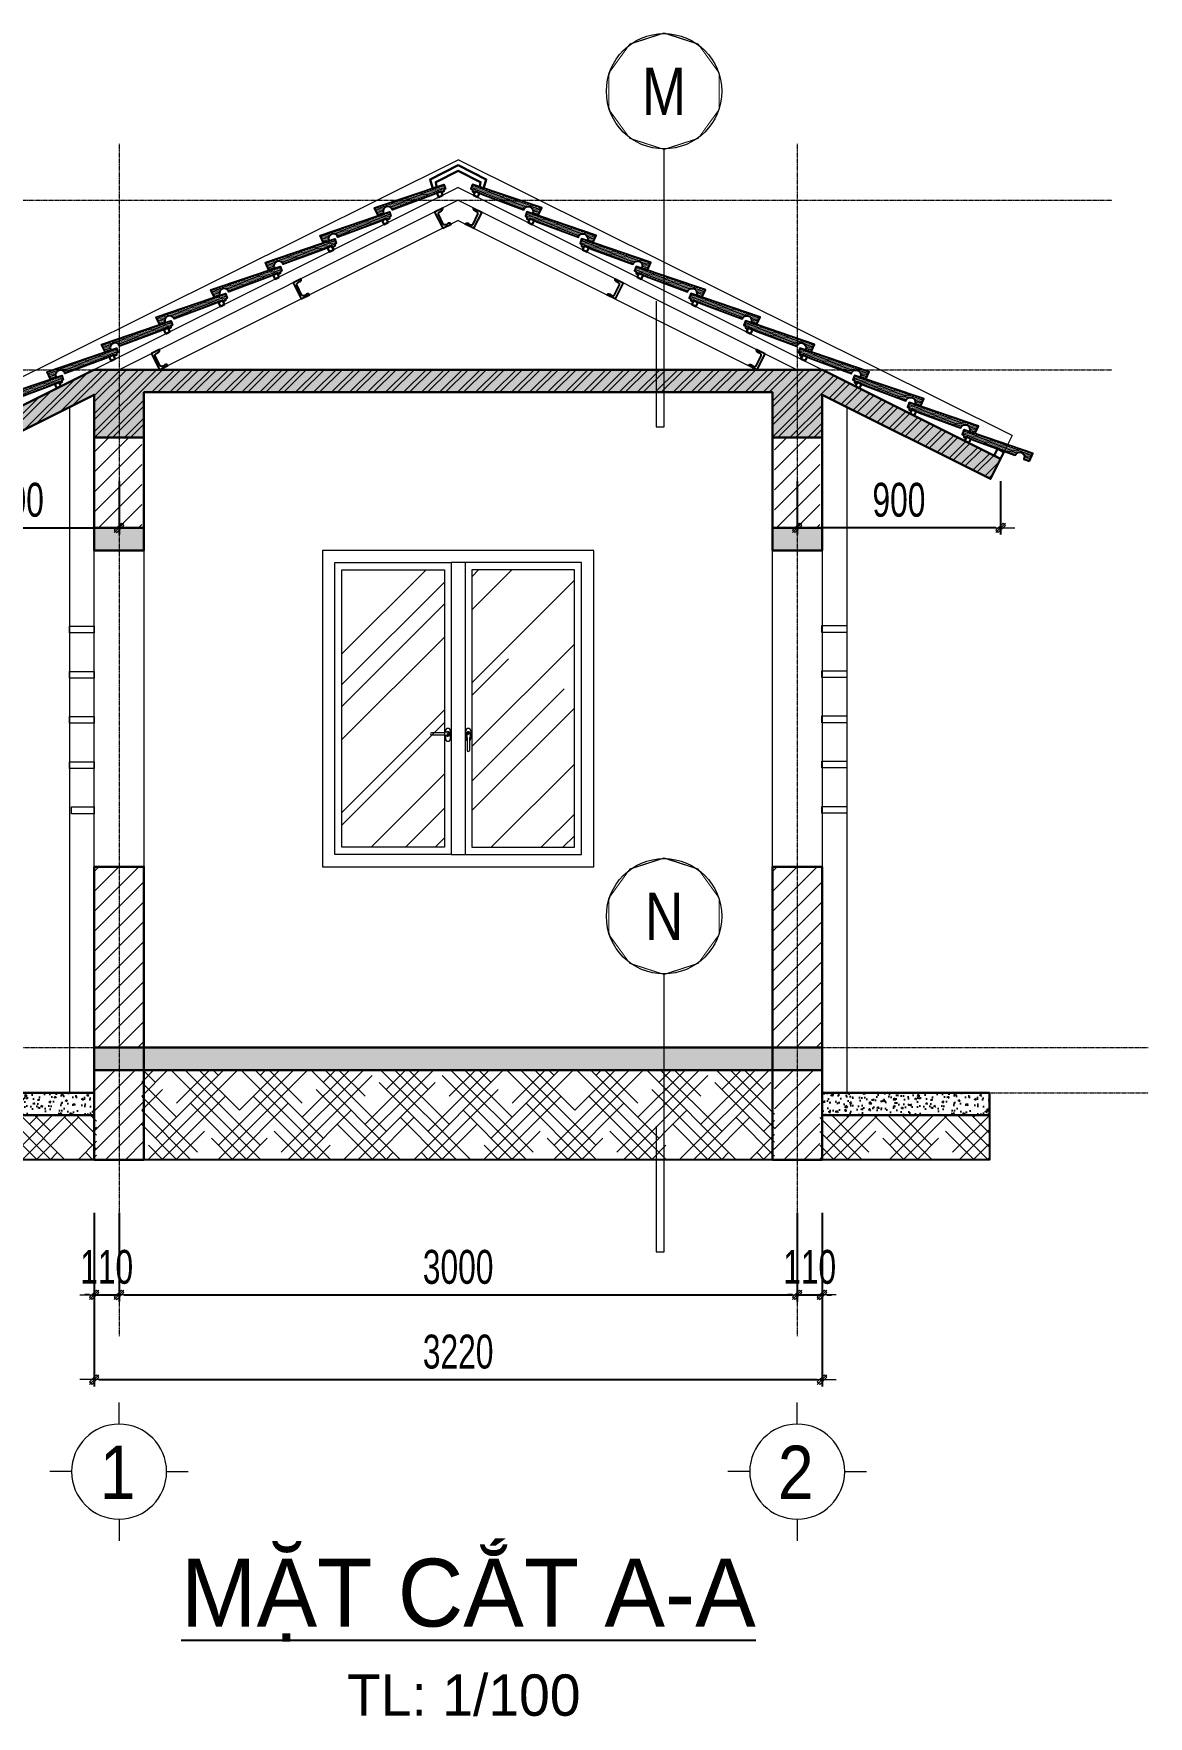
# Model space of a CAD drawing. Header units: millimetres. Extents: x 19378 to 228036, y -611253 to -529584.
# Drawn here: x 175693 to 180624, y -545830 to -538382 of the extents above; entities that cross this region are included whole.
import ezdxf
from ezdxf.enums import TextEntityAlignment as Align

# ---------------------------------------------------------------- set-up
doc = ezdxf.new("R2010")
doc.units = ezdxf.units.MM
doc.header["$MEASUREMENT"] = 0
doc.header["$PDMODE"] = 32
doc.linetypes.add('CENTER', pattern=[2, 1.25, -0.25, 0.25, -0.25])
doc.layers.get('Defpoints').update_dxf_attribs({"color": 1})
doc.layers.add('(KT.HATCH)', color=8, linetype='Continuous')
doc.layers.add('9', color=9, linetype='Continuous')
for name, color, linetype, lineweight in [('250 HACH', 250, 'Continuous', 5), ('cat2', 22, 'Continuous', 30), ('hatch1', 136, 'Continuous', 9), ('ISO', 153, 'Continuous', 13), ('LC Dim', 8, 'Continuous', 18), ('LC Hatch', 252, 'Continuous', 9), ('LC Hatch @ 1', 252, 'Continuous', 9), ('LC ISO', 153, 'Continuous', 13), ('LC Net dam 1', 30, 'Continuous', 30), ('LC Net manh', 236, 'Continuous', 5), ('LC Net thay', 7, 'Continuous', 25), ('LC Text1', 3, 'Continuous', 20), ('LC Text2', 7, 'Continuous', 25), ('thay1', 63, 'Continuous', 20), ('TRUC', 251, 'CENTER', 5), ('v THAY', 9, 'Continuous', 18)]:
    doc.layers.add(name, color=color, linetype=linetype, lineweight=lineweight)
doc.styles.add('General text 2', font='arial.ttf')
doc.styles.add('HOATBIF', font='hoatbif.shx', dxfattribs={"width": 0.7})
doc.styles.add('LC 1', font='VHAVANB_1.TTF')
doc.dimstyles.new('1-100', dxfattribs={"dimscale": 100, "dimtxt": 2.5, "dimasz": 0.35, "dimexe": 0.5, "dimexo": 0, "dimgap": 0.8, "dimtad": 1, "dimdec": 0, "dimzin": 0, "dimdsep": 46, "dimtxsty": 'HOATBIF', "dimblk1": 'DOT', "dimblk2": 'DOT', "dimsah": 1, "dimcen": -1, "dimdle": 1, "dimclrd": 256, "dimclre": 256, "dimclrt": 4, "dimadec": 3, "dimazin": 2, "dimtfac": 0.333333, "dimtdec": 0, "dimtix": 1, "dimtmove": 2, "dimatfit": 3, "dimldrblk": 'DOT', "dimfxl": 1, "dimtvp": 0.833333, "dimtolj": 1, "dimtzin": 0, "dimarcsym": 0})

# ---------------------------------------------------------------- blocks, each defined once
blk = doc.blocks.new('DOT')
at = {"layer": 'LC Dim'}
blk.add_line((-3, 0), (3, 0), dxfattribs=at)
at = {"layer": 'LC Dim', "color": 4}
blk.add_line((-1, -1), (1, 1), dxfattribs=at)
blk.add_lwpolyline([(0.5, 1), (-1, -0.5), (-0.5, -1), (1, 0.5)], close=True, dxfattribs=at)
blk = doc.blocks.new('*D239')
at = {"layer": 'Defpoints', "color": 0, "ltscale": 2, "transparency": 16777216}
for p in [(175960.4, -543601.1), (176070.4, -543601.1), (176070.4, -543964.4)]:
    blk.add_point(p, dxfattribs=at)
at = {"layer": 'LC Dim', "lineweight": -2, "ltscale": 2, "transparency": 16777216}
for p, q in [((175960.4, -543601.1), (175960.4, -543994.4)), ((176070.4, -543601.1), (176070.4, -543994.4)), ((175939.4, -543964.4), (175918.4, -543964.4)), ((175960.4, -543964.4), (176070.4, -543964.4)), ((176091.4, -543964.4), (176112.4, -543964.4))]:
    blk.add_line(p, q, dxfattribs=at)
at = {"layer": 'LC Dim', "lineweight": -2, "ltscale": 2, "transparency": 16777216, "xscale": 21, "yscale": 21, "zscale": 21}
blk.add_blockref('DOT', (175960.4, -543964.4), dxfattribs=at)
at = {"layer": 'LC Dim', "lineweight": -2, "ltscale": 2, "transparency": 16777216, "xscale": 21, "yscale": 21, "zscale": 21, "rotation": 180}
blk.add_blockref('DOT', (176070.4, -543964.4), dxfattribs=at)
at = {"layer": 'LC Dim', "color": 4, "ltscale": 2, "transparency": 16777216, "insert": (176015.4, -543841.4), "char_height": 150, "attachment_point": 5, "style": 'HOATBIF'}
blk.add_mtext('\\A1;110', dxfattribs=at)
blk = doc.blocks.new('*D240')
at = {"layer": 'Defpoints', "color": 0, "ltscale": 2, "transparency": 16777216}
for p in [(176070.4, -543601.1), (179070.4, -543601.1), (179070.4, -543964.4)]:
    blk.add_point(p, dxfattribs=at)
at = {"layer": 'LC Dim', "lineweight": -2, "ltscale": 2, "transparency": 16777216}
for p, q in [((176070.4, -543601.1), (176070.4, -543994.4)), ((179070.4, -543601.1), (179070.4, -543994.4)), ((176091.4, -543964.4), (179049.4, -543964.4))]:
    blk.add_line(p, q, dxfattribs=at)
at = {"layer": 'LC Dim', "lineweight": -2, "ltscale": 2, "transparency": 16777216, "xscale": 21, "yscale": 21, "zscale": 21, "rotation": 180}
blk.add_blockref('DOT', (176070.4, -543964.4), dxfattribs=at)
at = {"layer": 'LC Dim', "lineweight": -2, "ltscale": 2, "transparency": 16777216, "xscale": 21, "yscale": 21, "zscale": 21}
blk.add_blockref('DOT', (179070.4, -543964.4), dxfattribs=at)
at = {"layer": 'LC Dim', "color": 4, "ltscale": 2, "transparency": 16777216, "insert": (177570.4, -543841.4), "char_height": 150, "attachment_point": 5, "style": 'HOATBIF'}
blk.add_mtext('\\A1;3000', dxfattribs=at)
blk = doc.blocks.new('*D241')
at = {"layer": 'Defpoints', "color": 0, "ltscale": 2, "transparency": 16777216}
for p in [(179070.4, -543601.1), (179180.4, -543601.1), (179180.4, -543964.4)]:
    blk.add_point(p, dxfattribs=at)
at = {"layer": 'LC Dim', "lineweight": -2, "ltscale": 2, "transparency": 16777216}
for p, q in [((179070.4, -543601.1), (179070.4, -543994.4)), ((179180.4, -543601.1), (179180.4, -543994.4)), ((179049.4, -543964.4), (179028.4, -543964.4)), ((179070.4, -543964.4), (179180.4, -543964.4)), ((179201.4, -543964.4), (179222.4, -543964.4))]:
    blk.add_line(p, q, dxfattribs=at)
at = {"layer": 'LC Dim', "lineweight": -2, "ltscale": 2, "transparency": 16777216, "xscale": 21, "yscale": 21, "zscale": 21}
blk.add_blockref('DOT', (179070.4, -543964.4), dxfattribs=at)
at = {"layer": 'LC Dim', "lineweight": -2, "ltscale": 2, "transparency": 16777216, "xscale": 21, "yscale": 21, "zscale": 21, "rotation": 180}
blk.add_blockref('DOT', (179180.4, -543964.4), dxfattribs=at)
at = {"layer": 'LC Dim', "color": 4, "ltscale": 2, "transparency": 16777216, "insert": (179125.4, -543841.4), "char_height": 150, "attachment_point": 5, "style": 'HOATBIF'}
blk.add_mtext('\\A1;110', dxfattribs=at)
blk = doc.blocks.new('*D242')
at = {"layer": 'Defpoints', "color": 0, "ltscale": 2, "transparency": 16777216}
for p in [(175960.4, -543601.1), (179180.4, -543601.1), (179180.4, -544339.4)]:
    blk.add_point(p, dxfattribs=at)
at = {"layer": 'LC Dim', "lineweight": -2, "ltscale": 2, "transparency": 16777216}
for p, q in [((175960.4, -543601.1), (175960.4, -544369.4)), ((179180.4, -543601.1), (179180.4, -544369.4)), ((175981.4, -544339.4), (179159.4, -544339.4))]:
    blk.add_line(p, q, dxfattribs=at)
at = {"layer": 'LC Dim', "lineweight": -2, "ltscale": 2, "transparency": 16777216, "xscale": 21, "yscale": 21, "zscale": 21, "rotation": 180}
blk.add_blockref('DOT', (175960.4, -544339.4), dxfattribs=at)
at = {"layer": 'LC Dim', "lineweight": -2, "ltscale": 2, "transparency": 16777216, "xscale": 21, "yscale": 21, "zscale": 21}
blk.add_blockref('DOT', (179180.4, -544339.4), dxfattribs=at)
at = {"layer": 'LC Dim', "color": 4, "ltscale": 2, "transparency": 16777216, "insert": (177570.4, -544216.4), "char_height": 150, "attachment_point": 5, "style": 'HOATBIF'}
blk.add_mtext('\\A1;3220', dxfattribs=at)
blk = doc.blocks.new('*D250')
at = {"layer": 'Defpoints', "color": 0, "ltscale": 2, "transparency": 16777216}
for p in [(175170.4, -540362.9), (176070.4, -540362.9), (176070.4, -540569.1)]:
    blk.add_point(p, dxfattribs=at)
at = {"layer": 'LC Dim', "lineweight": -2, "ltscale": 2, "transparency": 16777216}
for p, q in [((175170.4, -540362.9), (175170.4, -540599.1)), ((176070.4, -540362.9), (176070.4, -540599.1)), ((175191.4, -540569.1), (176049.4, -540569.1))]:
    blk.add_line(p, q, dxfattribs=at)
at = {"layer": 'LC Dim', "lineweight": -2, "ltscale": 2, "transparency": 16777216, "xscale": 21, "yscale": 21, "zscale": 21, "rotation": 180}
blk.add_blockref('DOT', (175170.4, -540569.1), dxfattribs=at)
at = {"layer": 'LC Dim', "lineweight": -2, "ltscale": 2, "transparency": 16777216, "xscale": 21, "yscale": 21, "zscale": 21}
blk.add_blockref('DOT', (176070.4, -540569.1), dxfattribs=at)
at = {"layer": 'LC Dim', "color": 4, "ltscale": 2, "transparency": 16777216, "insert": (175620.4, -540446.1), "char_height": 150, "attachment_point": 5, "style": 'HOATBIF'}
blk.add_mtext('\\A1;900', dxfattribs=at)
blk = doc.blocks.new('*D251')
at = {"layer": 'Defpoints', "color": 0, "ltscale": 2, "transparency": 16777216}
for p in [(179070.4, -540362.9), (179970.4, -540362.9), (179070.4, -540569.1)]:
    blk.add_point(p, dxfattribs=at)
at = {"layer": 'LC Dim', "lineweight": -2, "ltscale": 2, "transparency": 16777216}
for p, q in [((179070.4, -540362.9), (179070.4, -540599.1)), ((179970.4, -540362.9), (179970.4, -540599.1)), ((179949.4, -540569.1), (179091.4, -540569.1))]:
    blk.add_line(p, q, dxfattribs=at)
at = {"layer": 'LC Dim', "lineweight": -2, "ltscale": 2, "transparency": 16777216, "xscale": 21, "yscale": 21, "zscale": 21, "rotation": 180}
blk.add_blockref('DOT', (179070.4, -540569.1), dxfattribs=at)
at = {"layer": 'LC Dim', "lineweight": -2, "ltscale": 2, "transparency": 16777216, "xscale": 21, "yscale": 21, "zscale": 21}
blk.add_blockref('DOT', (179970.4, -540569.1), dxfattribs=at)
at = {"layer": 'LC Dim', "color": 4, "ltscale": 2, "transparency": 16777216, "insert": (179520.4, -540446.1), "char_height": 150, "attachment_point": 5, "style": 'HOATBIF'}
blk.add_mtext('\\A1;900', dxfattribs=at)
blk = doc.blocks.new('B12')
at = {"layer": '250 HACH'}
h = blk.add_hatch(dxfattribs=at)
h.set_pattern_fill('ANSI31', color=256, scale=50, style=0)
h.set_pattern_definition([(45, (-132.9095, -386.371), (-4.41942, 4.41942), [])])
edge = h.paths.add_edge_path()
edge.add_line((-69.1, -289.7), (-105.5, -283.2))
edge.add_line((-105.5, -283.2), (-17.2, 28.4))
edge.add_line((-17.2, 28.4), (3, 22.7))
edge.add_line((3, 22.7), (1.2, 16.5))
edge.add_line((1.2, 16.5), (8.6, 10.6))
edge.add_line((8.6, 10.6), (7.1, 0.4))
edge.add_line((7.1, 0.4), (0, 0))
edge.add_line((0, 0), (-6.1, -34.5))
edge.add_line((-6.1, -34.5), (-54.2, -222.5))
edge.add_arc((-59.8, -242.9), 21.2, 74.64889, 264.44245)
edge.add_line((-61.8, -264.1), (-69.1, -289.7))
blk.add_line((-69.1, -289.7), (-105.5, -283.2))
blk.add_lwpolyline([(-69.1, -289.7), (-105.5, -283.2), (-17.2, 28.4), (3, 22.7), (1.2, 16.5), (8.6, 10.6), (7.1, 0.4), (0, 0), (-6.1, -34.5), (-54.2, -222.5, 1.089337), (-61.8, -264.1), (-69.1, -289.7)], format="xyb")
blk = doc.blocks.new('A$C78C302B1')
at = {"layer": 'LC Hatch @ 1'}
h = blk.add_hatch(dxfattribs=at)
h.set_pattern_fill('AR-RROOF', color=256, scale=400, angle=45, style=0, double=1)
h.set_pattern_definition([(45, (-237986.34, -205075.93), (339.41125, 905.0967), [6000, -800, 2000, -400]), (45, (-237751.6, -204558.33), (-659.0235, 93.3381), [1200, -132, 2400, -300]), (45, (-238085.33, -204694.1), (1281.27749, 1660.28672), [3200, -560, 1600, -400])])
h.paths.add_polyline_path([(1114, -86), (660, -86), (660, -1314), (1114, -1314)])
h.paths.add_polyline_path([(540, -86), (86, -86), (86, -1314), (540, -1314)])
at = {"layer": 'LC ISO'}
for p, q in [((630.5, -54), (569.5, -54)), ((569.5, -1346), (630.5, -1346))]:
    blk.add_line(p, q, dxfattribs=at)
for points in [[(1200, 0), (0, 0), (0, -1400), (1200, -1400)], [(54, -54), (569.5, -54), (569.5, -1346), (54, -1346)], [(1146, -54), (630.5, -54), (630.5, -1346), (1146, -1346)], [(86, -86), (540, -86), (540, -1314), (86, -1314)], [(1114, -86), (660, -86), (660, -1314), (1114, -1314)]]:
    blk.add_lwpolyline(points, close=True, dxfattribs=at)
at = {"layer": 'v THAY', "ltscale": 0.2}
for p, q in [((536, -807.6), (482.1, -807.6)), ((536, -817.8), (482.1, -817.8)), ((540.2, -805.6), (536.6, -807.4)), ((540.2, -819.8), (536.6, -817.9)), ((554.7, -805.4), (540.9, -805.4)), ((638.1, -812.7), (638.1, -826.5)), ((652.6, -812.7), (652.6, -826.5)), ((554.7, -819.9), (540.9, -819.9)), ((638.2, -827.1), (640.1, -830.7)), ((640.2, -831.4), (640.2, -885.3)), ((650.4, -831.4), (650.4, -885.3)), ((652.4, -827.1), (650.6, -830.7))]:
    blk.add_line(p, q, dxfattribs=at)
for points in [[(543.4, -799.5), (543.4, -805.4)], [(566, -805.4), (566, -799.5)], [(566, -833.4), (566, -805.4)], [(634, -805.4), (634, -799.5)], [(634, -833.4), (634, -805.4)], [(656.6, -799.5), (656.6, -833.4)], [(543.4, -819.9), (543.4, -833.4)]]:
    blk.add_lwpolyline(points, dxfattribs=at)
for centre in [(554.7, -812.7), (645.3, -812.7)]:
    blk.add_circle(centre, 2.05, dxfattribs=at)
for centre, radius, start, end in [((482.1, -812.7), 5.09, 90, 270), ((536, -806.2), 1.4, 270, 297.19267), ((536, -819.2), 1.4, 62.80733, 90), ((540.9, -806.8), 1.4, 90, 117.19267), ((554.7, -799.5), 11.3, 0, 180), ((554.7, -812.7), 9.72, 228.25899, 131.74101), ((554.7, -812.7), 7.25, 270, 90), ((645.3, -799.5), 11.3, 0, 180), ((645.3, -812.7), 9.72, 318.25899, 221.74101), ((645.3, -812.7), 7.25, 0, 180), ((540.9, -818.5), 1.4, 242.80733, 270), ((554.7, -833.4), 11.3, 180, 0), ((645.3, -833.4), 11.3, 180, 243.1549), ((639.5, -826.5), 1.4, 180, 207.19267), ((638.8, -831.4), 1.4, 0, 27.19267), ((645.3, -885.3), 5.09, 180, 0), ((651.8, -831.4), 1.4, 152.80733, 180), ((645.3, -833.4), 11.3, 296.8451, 0), ((651.2, -826.5), 1.4, 332.80733, 0)]:
    blk.add_arc(centre, radius, start, end, dxfattribs=at)
blk = doc.blocks.new('*U224')
at = {"layer": 'Defpoints'}
blk.add_lwpolyline([(0, 4.25), (-2.5, 3.44), (-4.04, 1.31), (-4.04, -1.31), (-2.5, -3.44), (0, -4.25), (2.5, -3.44), (4.04, -1.31), (4.04, 1.31), (2.5, 3.44)], close=True, dxfattribs=at)
at = {"layer": 'LC Text1', "style": 'General text 2', "width": 0.8, "flags": 8}
blk.add_attdef('SYMBOL', text='', height=3.5, dxfattribs=at).set_placement((0, 0), align=Align.MIDDLE_CENTER)
blk.add_wipeout([(0, 4.25), (-2.5, 3.44), (-4.04, 1.31), (-4.04, -1.31), (-2.5, -3.44), (0, -4.25), (2.5, -3.44), (4.04, -1.31), (4.04, 1.31), (2.5, 3.44)]).dxf.layer = 'LC Net manh'
at = {"layer": 'LC ISO'}
blk.add_circle((0, 0), 4.25, dxfattribs=at)
blk = doc.blocks.new('TIEUDE1')
at = {"layer": 'LC Text2', "color": 7, "style": 'LC 1'}
blk.add_attdef('TIªU§Ò', text='', height=5, dxfattribs=at).set_placement((0, 0), align=Align.BOTTOM_CENTER)
blk.add_attdef('TL', text='', height=3, dxfattribs=at).set_placement((0, -2), align=Align.TOP_CENTER)
blk = doc.blocks.new('TTRUC')
at = {"layer": 'LC ISO'}
for p, q in [((0, 6.95), (0, 10.13)), ((-6.95, 0), (-10.13, 0)), ((6.95, 0), (10.13, 0)), ((0, -6.95), (0, -10.13))]:
    blk.add_line(p, q, dxfattribs=at)
at = {"layer": 'LC Net manh'}
blk.add_circle((0, 0), 6.95, dxfattribs=at)

msp = doc.modelspace()

# ---------------------------------------------------------------- hatches: boundary and pattern name
at = {"layer": '(KT.HATCH)'}
h = msp.add_hatch(dxfattribs=at)
h.set_pattern_fill('BT-01', color=256, scale=10, style=0, pattern_type=2)
h.set_pattern_definition([(130, (179170.42, -540669.067), (-71.726, -6.2752), [7.5, -82.5]), (185, (179170.42, -540669.07), (13.8751, 75.2192), [6, -66]), (79.5486, (179164.444, -540669.59), (-57.851, 68.944), [6.374, -70.1142]), (133.8158, (179170.42, -540649.07), (-106.724, -16.552), [11.25, -123.75]), (83.3644, (179161.53, -540650.45), (-93.4663, 97.4118), [9.561, -105.1713]), (188.8158, (179170.42, -540649.07), (-93.4662, 97.412), [9, -99]), (159, (179160.42, -540654.067), (-59.6907, -40.2619), [7.5, -82.5]), (214, (179160.42, -540654.07), (-24.3315, 72.515), [6, -66]), (108.5486, (179155.45, -540657.42), (-84.0223, 32.253), [6.374, -70.1142]), (142.5, (179170.421, -540669.067), (-1.21599, 33.28939), [0, -65.2, 0, -67, 0, -66.25]), (172.5, (179170.42, -540669.067), (-26.30695, 39.44117), [0, -38.2, 0, -63.7, 0, -25.25]), (212.5, (179192.721, -540669.067), (-53.38224, -2.25549), [0, -25, 0, -78, 0, -103.5]), (222.5, (179202.72, -540669.067), (-58.3186, 10.0105), [0, -32.5, 0, -51.8, 0, -73.5]), (135, (179170.42, -540669.067), (30.05204, 30.05204), []), (135, (179170.42, -540656.817), (30.05204, 30.05204), [])])
h.paths.add_polyline_path([(178960.4, -540669.1), (179180.4, -540669.1), (179180.4, -540569.1), (178960.4, -540569.1)])
h.paths.add_polyline_path([(175960.4, -540669.1), (176180.4, -540669.1), (176180.4, -540569.1), (175960.4, -540569.1)])
h = msp.add_hatch(dxfattribs=at)
h.set_pattern_fill('BT-01', color=256, scale=10, style=0, pattern_type=2)
h.set_pattern_definition([(130, (179170.42, -542969.55), (-71.726, -6.2752), [7.5, -82.5]), (185, (179170.42, -542969.55), (13.8751, 75.2192), [6, -66]), (79.5486, (179164.444, -542970.075), (-57.851, 68.944), [6.374, -70.1142]), (133.8158, (179170.42, -542949.55), (-106.724, -16.552), [11.25, -123.75]), (83.3644, (179161.53, -542950.93), (-93.4663, 97.4118), [9.561, -105.1713]), (188.8158, (179170.42, -542949.55), (-93.4662, 97.412), [9, -99]), (159, (179160.42, -542954.55), (-59.6907, -40.2619), [7.5, -82.5]), (214, (179160.42, -542954.55), (-24.3315, 72.515), [6, -66]), (108.5486, (179155.45, -542957.91), (-84.0223, 32.253), [6.374, -70.1142]), (142.5, (179170.421, -542969.552), (-1.21599, 33.28939), [0, -65.2, 0, -67, 0, -66.25]), (172.5, (179170.42, -542969.552), (-26.30695, 39.44117), [0, -38.2, 0, -63.7, 0, -25.25]), (212.5, (179192.721, -542969.552), (-53.38224, -2.25549), [0, -25, 0, -78, 0, -103.5]), (222.5, (179202.72, -542969.55), (-58.3186, 10.0105), [0, -32.5, 0, -51.8, 0, -73.5]), (135, (179170.42, -542969.55), (30.05204, 30.05204), []), (135, (179170.42, -542957.3), (30.05204, 30.05204), [])])
h.paths.add_polyline_path([(179180.4, -542869.6), (178960.4, -542869.6), (178960.4, -542969.6), (179180.4, -542969.6)])
h.paths.add_polyline_path([(176180.4, -542869.6), (175960.4, -542869.6), (175960.4, -542969.6), (176180.4, -542969.6)])
h = msp.add_hatch(dxfattribs=at)
h.set_pattern_fill('AR-CONC', color=256, scale=10, style=0)
h.set_pattern_definition([(130, (178970.42, -542969.55), (-71.726, -6.2752), [7.5, -82.5]), (185, (178970.42, -542969.55), (13.8751, 75.2192), [6, -66]), (79.5486, (178964.444, -542970.075), (-57.851, 68.944), [6.374, -70.1142]), (133.8158, (178970.42, -542949.55), (-106.724, -16.552), [11.25, -123.75]), (83.3644, (178961.53, -542950.93), (-93.4663, 97.4118), [9.561, -105.1713]), (188.816, (178970.42, -542949.55), (-93.466, 97.412), [9, -99]), (159, (178960.42, -542954.55), (-59.6907, -40.2619), [7.5, -82.5]), (214, (178960.42, -542954.55), (-24.3315, 72.515), [6, -66]), (108.5486, (178955.45, -542957.91), (-84.0223, 32.253), [6.374, -70.1142]), (142.5, (178970.421, -542969.552), (-1.21599, 33.28939), [0, -65.2, 0, -67, 0, -66.25]), (172.5, (178970.42, -542969.552), (-26.30695, 39.44117), [0, -38.2, 0, -63.7, 0, -25.25]), (212.5, (178992.721, -542969.552), (-53.38224, -2.25549), [0, -25, 0, -78, 0, -103.5]), (222.5, (179002.72, -542969.55), (-58.3186, 10.0105), [0, -32.5, 0, -51.8, 0, -73.5])])
h.paths.add_polyline_path([(178960.4, -542869.6), (176180.4, -542869.6), (176180.4, -542969.6), (178960.4, -542969.6)])
h = msp.add_hatch(dxfattribs=at)
h.set_pattern_fill('AR-CONC', color=256, scale=10, style=0)
h.set_pattern_definition([(130, (175970.42, -543169.55), (-71.726, -6.275), [7.5, -82.5]), (185, (175970.42, -543169.55), (13.875, 75.219), [6, -66]), (79.549, (175964.444, -543170.075), (-57.851, 68.944), [6.374, -70.114]), (133.816, (175970.42, -543149.55), (-106.724, -16.552), [11.25, -123.75]), (83.364, (175961.53, -543150.93), (-93.466, 97.412), [9.561, -105.171]), (188.816, (175970.42, -543149.55), (-93.466, 97.412), [9, -99]), (159, (175960.42, -543154.55), (-59.6907, -40.262), [7.5, -82.5]), (214, (175960.42, -543154.55), (-24.3315, 72.515), [6, -66]), (108.549, (175955.45, -543157.91), (-84.022, 32.253), [6.374, -70.114]), (142.5, (175970.421, -543169.552), (-1.216, 33.2894), [0, -65.2, 0, -67, 0, -66.25]), (172.5, (175970.42, -543169.552), (-26.307, 39.4412), [0, -38.2, 0, -63.7, 0, -25.25]), (212.5, (175992.721, -543169.552), (-53.3822, -2.2555), [0, -25, 0, -78, 0, -103.5]), (222.5, (176002.72, -543169.55), (-58.3186, 10.0105), [0, -32.5, 0, -51.8, 0, -73.5])])
h.paths.add_polyline_path([(175960.4, -543069.6), (175220.4, -543069.6), (175220.4, -543169.6), (175960.4, -543169.6)])
h = msp.add_hatch(dxfattribs=at)
h.set_pattern_fill('AR-CONC', color=256, scale=10, style=0)
h.set_pattern_definition([(130, (179920.42, -543169.55), (-71.726, -6.275), [7.5, -82.5]), (185, (179920.42, -543169.55), (13.875, 75.219), [6, -66]), (79.549, (179914.444, -543170.075), (-57.851, 68.944), [6.374, -70.114]), (133.816, (179920.42, -543149.55), (-106.724, -16.552), [11.25, -123.75]), (83.364, (179911.53, -543150.93), (-93.466, 97.412), [9.561, -105.171]), (188.816, (179920.42, -543149.55), (-93.466, 97.412), [9, -99]), (159, (179910.42, -543154.55), (-59.6907, -40.262), [7.5, -82.5]), (214, (179910.42, -543154.55), (-24.3315, 72.515), [6, -66]), (108.549, (179905.45, -543157.91), (-84.022, 32.253), [6.374, -70.114]), (142.5, (179920.421, -543169.552), (-1.216, 33.2894), [0, -65.2, 0, -67, 0, -66.25]), (172.5, (179920.42, -543169.552), (-26.307, 39.4412), [0, -38.2, 0, -63.7, 0, -25.25]), (212.5, (179942.721, -543169.552), (-53.3822, -2.2555), [0, -25, 0, -78, 0, -103.5]), (222.5, (179952.72, -543169.55), (-58.3186, 10.0105), [0, -32.5, 0, -51.8, 0, -73.5])])
h.paths.add_polyline_path([(179920.4, -543069.6), (179180.4, -543069.6), (179180.4, -543169.6), (179920.4, -543169.6)])
at = {"layer": 'LC Hatch'}
h = msp.add_hatch(dxfattribs=at)
h.set_pattern_fill('AR-CONC', color=8, scale=20)
h.set_pattern_definition([(50, (127911.18, -506178.5), (143.45204, -12.55043), [15, -165]), (355, (127911.18, -506178.5), (-27.75027, 150.43843), [12, -132]), (100.45144, (127923.13, -506179.55), (115.70177, 137.888), [12.74804, -140.22842]), (46.1842, (127911.18, -506138.5), (213.44827, -33.10386), [22.5, -247.5]), (96.63564, (127928.97, -506141.26), (186.9324, 194.8237), [19.1221, -210.34275]), (351.18416, (127911.18, -506138.5), (186.9324, 194.8237), [18, -198]), (21, (127931.18, -506148.5), (119.3814, -80.52378), [15, -165]), (326, (127931.18, -506148.5), (48.66307, 145.03), [12, -132]), (71.45144, (127941.13, -506155.21), (168.04448, 64.50623), [12.74804, -140.22842]), (37.5, (127911.18, -506178.504), (2.43197, 66.57877), [0, -130.4, 0, -134, 0, -132.5]), (7.5, (127911.18, -506178.504), (52.61391, 78.88234), [0, -76.4, 0, -127.4, 0, -50.5]), (327.5, (127866.58, -506178.504), (106.764487, -4.510974), [0, -50, 0, -156, 0, -207]), (317.5, (127846.58, -506178.5), (116.63723, 20.021), [0, -65, 0, -103.6, 0, -147])])
h.paths.add_polyline_path([(179182.2, -539869.6), (175958.6, -539869.6), (175170.4, -540263.7), (175215.2, -540353.1), (175960.4, -539980.5), (175960.4, -540169.6), (176180.4, -540169.6), (176180.4, -539969.6), (178960.4, -539969.6), (178960.4, -540169.6), (179180.4, -540169.6), (179180.4, -539980.5), (179925.7, -540353.1), (179970.4, -540263.7)])
h = msp.add_hatch(dxfattribs=at)
h.set_pattern_fill('ANSI32', color=8, scale=150)
h.set_pattern_definition([(45, (127911.18, -506178.504), (-39.774756, 39.774756), []), (45, (127937.697, -506178.504), (-39.774756, 39.774756), [])])
h.paths.add_polyline_path([(179182.2, -539869.6), (175958.6, -539869.6), (175170.4, -540263.7), (175215.2, -540353.1), (175960.4, -539980.5), (175960.4, -540169.6), (176180.4, -540169.6), (176180.4, -539969.6), (178960.4, -539969.6), (178960.4, -540169.6), (179180.4, -540169.6), (179180.4, -539980.5), (179925.7, -540353.1), (179970.4, -540263.7)])
h = msp.add_hatch(dxfattribs=at)
h.set_pattern_fill('ANSI31', color=8, scale=500)
h.set_pattern_definition([(45, (164982.094, -545732.574), (-44.19417, 44.19417), [])])
h.paths.add_polyline_path([(176070.4, -540169.6), (175960.4, -540169.6), (175960.4, -540569.1), (176070.4, -540569.1)])
h.paths.add_polyline_path([(176170.4, -540169.6), (176070.4, -540169.6), (176070.4, -540569.1), (176170.4, -540569.1)])
h.paths.add_polyline_path([(176070.4, -542069.6), (175960.4, -542069.6), (175960.4, -542869.6), (176070.4, -542869.6)])
h.paths.add_polyline_path([(176180.4, -542069.6), (176070.4, -542069.6), (176070.4, -542869.6), (176180.4, -542869.6)])
h.paths.add_polyline_path([(176070.4, -542969.6), (175960.4, -542969.6), (175960.4, -543069.6), (176070.4, -543069.6)])
h.paths.add_polyline_path([(176180.4, -542969.6), (176070.4, -542969.6), (176070.4, -543069.6), (176180.4, -543069.6)])
h.paths.add_polyline_path([(176070.4, -543069.6), (175960.4, -543069.6), (175960.4, -543167.8), (175960.4, -543366.1), (176070.4, -543366.1)])
h.paths.add_polyline_path([(176180.4, -543069.6), (176070.4, -543069.6), (176070.4, -543366.1), (176180.4, -543366.1)])
h = msp.add_hatch(dxfattribs=at)
h.set_pattern_fill('ANSI31', color=8, scale=500)
h.set_pattern_definition([(45, (167982.094, -545732.574), (-44.19417, 44.19417), [])])
h.paths.add_polyline_path([(179070.4, -540169.6), (178970.4, -540169.6), (178970.4, -540569.1), (179070.4, -540569.1)])
h.paths.add_polyline_path([(179170.4, -540169.6), (179070.4, -540169.6), (179070.4, -540569.1), (179170.4, -540569.1)])
h.paths.add_polyline_path([(179070.4, -542069.6), (178960.4, -542069.6), (178960.4, -542869.6), (179070.4, -542869.6)])
h.paths.add_polyline_path([(179180.4, -542069.6), (179070.4, -542069.6), (179070.4, -542869.6), (179180.4, -542869.6)])
h.paths.add_polyline_path([(179070.4, -542969.6), (178970.4, -542969.6), (178970.4, -543069.6), (179070.4, -543069.6)])
h.paths.add_polyline_path([(179170.4, -542969.6), (179070.4, -542969.6), (179070.4, -543069.6), (179170.4, -543069.6)])
h.paths.add_polyline_path([(179070.4, -543069.6), (178970.4, -543069.6), (178970.4, -543169.6), (178970.4, -543366.1), (179070.4, -543366.1)])
h.paths.add_polyline_path([(179170.4, -543069.6), (179070.4, -543069.6), (179070.4, -543366.1), (179170.4, -543366.1)])
at = {"layer": 'LC Hatch', "ltscale": 2}
h = msp.add_hatch(dxfattribs=at)
h.set_pattern_fill('HOUND', color=256, scale=700, angle=45)
h.set_pattern_definition([(45, (1233125.87, -871068.35), (92.807765, 154.6796084), [700, -350]), (135, (1233125.87, -871068.35), (92.807765, -154.6796084), [700, -350])])
h.paths.add_polyline_path([(179170.4, -543169.6), (179920.4, -543169.6), (179920.4, -543366.1), (179170.4, -543366.1)])
h.paths.add_polyline_path([(176170.4, -543069.6), (178970.4, -543069.6), (178970.4, -543366.1), (176170.4, -543366.1)])
h.paths.add_polyline_path([(176170.4, -542969.6), (178970.4, -542969.6), (178970.4, -543069.6), (176170.4, -543069.6)])
h.paths.add_polyline_path([(175220.4, -543169.6), (175970.4, -543169.6), (175970.4, -543366.1), (175220.4, -543366.1)])

# ---------------------------------------------------------------- linework, layer by layer
at = {"layer": '(KT.HATCH)'}
msp.add_lwpolyline([(179920.4, -543069.6), (179920.4, -543366.1), (175220.4, -543366.1), (175220.4, -543069.6)], dxfattribs=at)
at = {"layer": 'cat2'}
for p, q in [((179941.4, -540249.2), (179955.9, -540220.1)), ((179970.4, -540263.7), (179941.4, -540249.2)), ((179955.9, -540220.1), (179984.9, -540234.6)), ((179984.9, -540234.6), (179970.4, -540263.7))]:
    msp.add_line(p, q, dxfattribs=at)
for points in [[(177502.7, -539097.4), (177484.8, -539106.4), (177475.9, -539088.5), (177493.8, -539079.5)], [(177638.1, -539097.4), (177656, -539106.4), (177665, -539088.5), (177647.1, -539079.5)], [(177261.2, -539218.2), (177243.4, -539227.1), (177234.4, -539209.2), (177252.3, -539200.3)], [(177879.6, -539218.2), (177897.5, -539227.1), (177906.4, -539209.2), (177888.6, -539200.3)], [(177019.8, -539338.9), (177001.9, -539347.9), (176992.9, -539330), (177010.8, -539321.1)], [(178121.1, -539338.9), (178139, -539347.9), (178147.9, -539330), (178130, -539321.1)], [(176778.3, -539459.7), (176760.4, -539468.6), (176751.4, -539450.8), (176769.3, -539441.8)], [(178362.6, -539459.7), (178380.5, -539468.6), (178389.4, -539450.8), (178371.5, -539441.8)], [(176536.8, -539580.5), (176518.9, -539589.4), (176509.9, -539571.5), (176527.8, -539562.6)], [(178604.1, -539580.5), (178622, -539589.4), (178630.9, -539571.5), (178613, -539562.6)], [(176295.3, -539701.2), (176277.4, -539710.2), (176268.4, -539692.3), (176286.3, -539683.3)], [(178845.6, -539701.2), (178863.5, -539710.2), (178872.4, -539692.3), (178854.5, -539683.3)], [(176053.8, -539822), (176035.9, -539830.9), (176027, -539813), (176044.8, -539804.1)], [(179087.1, -539822), (179105, -539830.9), (179113.9, -539813), (179096, -539804.1)], [(175812.3, -539942.7), (175794.4, -539951.7), (175785.5, -539933.8), (175803.3, -539924.8)], [(179328.6, -539942.7), (179346.5, -539951.7), (179355.4, -539933.8), (179337.5, -539924.8)], [(179570.1, -540063.5), (179587.9, -540072.4), (179596.9, -540054.5), (179579, -540045.6)], [(179811.5, -540184.2), (179829.4, -540193.2), (179838.4, -540175.3), (179820.5, -540166.3)]]:
    msp.add_lwpolyline(points, close=True, dxfattribs=at)
at = {"layer": 'ISO'}
for points in [[(178447.1, -539565.8), (178447.1, -540122.1), (178481.2, -540122.1), (178481.2, -538892.1)], [(178447.1, -543217.2), (178447.1, -543773.6), (178481.2, -543773.6), (178481.2, -542543.6)]]:
    msp.add_lwpolyline(points, dxfattribs=at)
at = {"layer": 'LC Net dam 1'}
for p, q in [((179182.2, -539869.6), (175958.6, -539869.6)), ((175960.4, -539980.5), (175215.2, -540353.1)), ((176180.4, -539969.6), (178960.4, -539969.6)), ((179180.4, -539980.5), (179925.7, -540353.1)), ((179970.4, -540263.7), (179925.7, -540353.1))]:
    msp.add_line(p, q, dxfattribs=at)
msp.add_lwpolyline([(177570.4, -538964.5), (177445.9, -539027.5), (177456.3, -539063, 0.446681), (177474, -539059), (177471.5, -539039.4), (177570.4, -538989.7), (177669.3, -539039.4), (177666.8, -539059, 0.446681), (177684.6, -539063), (177694.9, -539027.5)], format="xyb", close=True, dxfattribs=at)
for points in [[(179182.2, -539869.6), (175958.6, -539869.6), (175170.4, -540263.7), (175215.2, -540353.1), (175960.4, -539980.5), (175960.4, -540169.6), (176180.4, -540169.6), (176180.4, -539969.6), (178960.4, -539969.6), (178960.4, -540169.6), (179180.4, -540169.6), (179180.4, -539980.5), (179925.7, -540353.1), (179970.4, -540263.7)], [(176180.4, -540169.6), (175960.4, -540169.6), (175960.4, -540569.1), (176180.4, -540569.1)], [(179180.4, -540169.6), (178960.4, -540169.6), (178960.4, -540569.1), (179180.4, -540569.1)], [(175960.4, -540669.1), (176180.4, -540669.1), (176180.4, -540569.1), (175960.4, -540569.1)], [(178960.4, -540669.1), (179180.4, -540669.1), (179180.4, -540569.1), (178960.4, -540569.1)], [(175960.4, -542069.6), (176180.4, -542069.6), (176180.4, -542869.6), (175960.4, -542869.6)], [(178960.4, -542069.6), (179180.4, -542069.6), (179180.4, -542869.6), (178960.4, -542869.6)], [(176180.4, -542869.6), (175960.4, -542869.6), (175960.4, -542969.6), (176180.4, -542969.6)], [(178960.4, -542869.6), (176180.4, -542869.6), (176180.4, -542969.6), (178960.4, -542969.6)], [(179180.4, -542869.6), (178960.4, -542869.6), (178960.4, -542969.6), (179180.4, -542969.6)], [(175960.4, -542969.6), (176180.4, -542969.6), (176180.4, -543366.1), (175960.4, -543366.1)], [(178960.4, -542969.6), (179180.4, -542969.6), (179180.4, -543366.1), (178960.4, -543366.1)], [(175960.4, -543069.6), (175220.4, -543069.6), (175220.4, -543169.6), (175960.4, -543169.6)], [(179920.4, -543069.6), (179180.4, -543069.6), (179180.4, -543169.6), (179920.4, -543169.6)]]:
    msp.add_lwpolyline(points, close=True, dxfattribs=at)
at = {"layer": 'LC Net manh', "color": 8}
for q in [(175958.6, -539869.6), (179182.2, -539869.6)]:
    msp.add_line((177570.4, -539063.6), q, dxfattribs=at)
at = {"layer": 'LC Net manh'}
for p, q in [((177570.4, -539119.5), (176070.4, -539869.6)), ((177570.4, -539119.5), (179070.4, -539869.6)), ((177570.4, -539209), (176249.3, -539869.6)), ((177570.4, -539209), (178891.6, -539869.6))]:
    msp.add_line(p, q, dxfattribs=at)
for points in [[(175850.4, -541004.6), (175960.4, -541004.6), (175960.4, -541034.6), (175850.4, -541034.6)], [(179179.8, -541002.2), (179290.6, -541002.2), (179290.6, -541032.2), (179179.8, -541032.2)], [(175850.4, -541204.6), (175960.4, -541204.6), (175960.4, -541234.6), (175850.4, -541234.6)], [(179179.8, -541202.2), (179290.6, -541202.2), (179290.6, -541232.2), (179179.8, -541232.2)], [(175850.4, -541404.6), (175960.4, -541404.6), (175960.4, -541434.6), (175850.4, -541434.6)], [(179179.8, -541402.2), (179290.6, -541402.2), (179290.6, -541432.2), (179179.8, -541432.2)], [(175850.4, -541604.6), (175960.4, -541604.6), (175960.4, -541634.6), (175850.4, -541634.6)], [(179179.8, -541602.2), (179290.6, -541602.2), (179290.6, -541632.2), (179179.8, -541632.2)], [(175860.4, -541804.6), (175960.4, -541804.6), (175960.4, -541834.6), (175860.4, -541834.6)], [(179179.8, -541802.2), (179290.6, -541802.2), (179290.6, -541832.2), (179179.8, -541832.2)]]:
    msp.add_lwpolyline(points, close=True, dxfattribs=at)
at = {"layer": 'LC Net thay'}
for points in [[(177466.3, -539171.6), (177502, -539243.2), (177539.1, -539224.8, 0.370309), (177526.2, -539221.5), (177518.5, -539227.6, -0.343678), (177504.2, -539225.5), (177483.4, -539181.4, -0.402724), (177486.6, -539171.7), (177496.7, -539166.3, 0.358479), (177502.2, -539153.8)], [(177674.5, -539171.6), (177638.9, -539243.2), (177601.8, -539224.8, -0.370309), (177614.7, -539221.5), (177622.4, -539227.6, 0.343678), (177636.6, -539225.5), (177657.5, -539181.4, 0.402724), (177654.3, -539171.7), (177644.2, -539166.3, -0.358479), (177638.7, -539153.8)], [(176840.2, -539484.6), (176875.9, -539556.3), (176913, -539537.8, 0.370309), (176900.1, -539534.6), (176892.4, -539540.6, -0.343678), (176878.1, -539538.6), (176857.3, -539494.4, -0.402724), (176860.5, -539484.8), (176870.6, -539479.4, 0.358479), (176876.1, -539466.8)], [(178300.6, -539484.6), (178265, -539556.3), (178227.9, -539537.8, -0.370309), (178240.8, -539534.6), (178248.5, -539540.6, 0.343678), (178262.7, -539538.6), (178283.6, -539494.4, 0.402724), (178280.4, -539484.8), (178270.3, -539479.4, -0.358479), (178264.8, -539466.8)], [(176213.7, -539797.9), (176249.3, -539869.6), (176286.4, -539851.1, 0.370309), (176273.5, -539847.9), (176265.8, -539853.9, -0.343678), (176251.5, -539851.9), (176230.7, -539807.7, -0.402724), (176233.9, -539798.1), (176244, -539792.7, 0.358479), (176249.5, -539780.1)], [(178927.2, -539797.9), (178891.6, -539869.6), (178854.5, -539851.1, -0.370309), (178867.3, -539847.9), (178875.1, -539853.9, 0.343678), (178889.3, -539851.9), (178910.2, -539807.7, 0.402724), (178907, -539798.1), (178896.8, -539792.7, -0.358479), (178891.4, -539780.1)]]:
    msp.add_lwpolyline(points, format="xyb", close=True, dxfattribs=at)
at = {"layer": 'thay1'}
for p, q in [((175119.1, -540160.4), (177570.4, -538940.8)), ((180021.8, -540160.4), (177570.4, -538940.8)), ((180021.8, -540160.4), (179970.4, -540263.7))]:
    msp.add_line(p, q, dxfattribs=at)
for points in [[(175850.4, -540035.5), (175850.4, -543069.6)], [(179290.2, -540035.4), (179290.2, -543070.1)]]:
    msp.add_lwpolyline(points, dxfattribs=at)
for points in [[(175960.4, -540669.1), (176180.4, -540669.1), (176180.4, -542069.6), (175960.4, -542069.6)], [(178960.4, -540669.1), (179180.4, -540669.1), (179180.4, -542069.6), (178960.4, -542069.6)], [(175960.4, -542869.6), (179180.4, -542869.6), (179180.4, -543366.1), (175960.4, -543366.1)]]:
    msp.add_lwpolyline(points, close=True, dxfattribs=at)
at = {"layer": 'TRUC'}
for p, q in [((173641.6, -539119.6), (180461.9, -539119.6)), ((173641.6, -539869.6), (180461.9, -539869.6))]:
    msp.add_line(p, q, dxfattribs=at)
for points in [[(176070.4, -538869.6), (176070.4, -544147.4)], [(179070.4, -538869.6), (179070.4, -544147.4)], [(173651.4, -542869.6), (180623.7, -542869.6)], [(173651.4, -543069.6), (175960.4, -543069.6)], [(179180.4, -543069.6), (180623.7, -543069.6)]]:
    msp.add_lwpolyline(points, dxfattribs=at)

# ---------------------------------------------------------------- block references
at = {"layer": '9', "rotation": 304.627453980256}
for p in [(177493.8, -539079.5, 0), (177252.5, -539200.8, 0), (177010.8, -539321.1, 0), (176769.6, -539442.3, 0), (176527.8, -539562.6, 0), (176286.3, -539683.3, 0), (176044.8, -539804.1, 0), (175803.3, -539924.8, 0)]:
    msp.add_blockref('B12', p, dxfattribs=at)
at = {"layer": '9', "xscale": -1, "rotation": 55.37254601974398}
for p in [(177647.1, -539079.5, 0), (177888.3, -539200.8, 0), (178130, -539321.1, 0), (178371.3, -539442.3, 0), (178613, -539562.6, 0), (178854.5, -539683.3, 0), (179096, -539804.1, 0), (179337.5, -539924.8, 0), (179579, -540045.6, 0), (179820.5, -540166.3, 0)]:
    msp.add_blockref('B12', p, dxfattribs=at)
at = {"layer": 'hatch1', "ltscale": 2}
msp.add_blockref('A$C78C302B1', (176970.4, -540669.1), dxfattribs=at)
at = {"layer": 'LC ISO', "xscale": -30.23532588058191, "yscale": 30.23532588058191, "zscale": 30.23532588058191}
for p in [(176070.4, -544746.8), (179070.4, -544746.8)]:
    msp.add_blockref('TTRUC', p, dxfattribs=at)
at = {"layer": 'LC Text2'}
ref = msp.add_blockref('TIEUDE1', (177602.3, -545522.4), dxfattribs=dict(at, xscale=60.95999999999999, yscale=60.95999999999999, zscale=60.95999999999999))
ref.add_attrib('TIªU§Ò', '%%UmÆt c¾t a-a', dxfattribs={"color": 7, "height": 300.192, "style": 'LC 1'}).set_placement((177615.6, -545522.4), align=Align.BOTTOM_CENTER)
ref.add_attrib('TL', 'tl: 1/100', dxfattribs={"color": 7, "height": 182.88, "style": 'LC 1'}).set_placement((177595.3, -545644.3), align=Align.TOP_CENTER)

# ---------------------------------------------------------------- texts
at = {"layer": 'LC Text1', "ltscale": 0.2, "style": 'LC 1', "width": 0.9}
for s, p in [('1', (176064.2, -544939.4)), ('2', (179064.2, -544939.4))]:
    msp.add_text(s, height=236.7, dxfattribs=at).set_placement(p, align=Align.BOTTOM_CENTER)

# ---------------------------------------------------------------- dimensions: what is measured, and where the dimension line sits
at = {"layer": 'LC Dim', "ltscale": 2}
for base, p1, p2, picture, middle in [((176070.4, -540569.1), (175170.4, -540362.9), (176070.4, -540362.9), '*D250', (175620.4, -540446.1)), ((176070.4, -543964.4), (175960.4, -543601.1), (176070.4, -543601.1), '*D239', (176015.4, -543841.4)), ((179180.4, -544339.4), (175960.4, -543601.1), (179180.4, -543601.1), '*D242', (177570.4, -544216.4)), ((179070.4, -543964.4), (176070.4, -543601.1), (179070.4, -543601.1), '*D240', (177570.4, -543841.4)), ((179180.4, -543964.4), (179070.4, -543601.1), (179180.4, -543601.1), '*D241', (179125.4, -543841.4))]:
    dim = msp.add_linear_dim(base=base, p1=p1, p2=p2, dimstyle='1-100', override={"dimscale": 60}, dxfattribs=at)
    dim.commit()
    dim.dimension.update_dxf_attribs({"geometry": picture, "text_midpoint": middle})
dim = msp.add_linear_dim(base=(179070.4, -540569.1), p1=(179970.4, -540362.9), p2=(179070.4, -540362.9), angle=180, dimstyle='1-100', override={"dimscale": 60}, dxfattribs=at)
dim.commit()
dim.dimension.update_dxf_attribs({"geometry": '*D251', "text_midpoint": (179520.4, -540446.1)})

# ---------------------------------------------------------------- next in the draw order: block references
at = {"layer": 'LC Net manh'}
ref = msp.add_blockref('*U224', (178481.2, -538637.1), dxfattribs=dict(at, xscale=60, yscale=60, zscale=60))
ref.add_attrib('SYMBOL', 'M', dxfattribs={"layer": 'LC Text1', "height": 210, "style": 'General text 2', "width": 0.8}).set_placement((178481.2, -538637.1), align=Align.MIDDLE_CENTER)
ref = msp.add_blockref('*U224', (178481.2, -542288.6), dxfattribs=dict(at, xscale=60, yscale=60, zscale=60))
ref.add_attrib('SYMBOL', 'N', dxfattribs={"layer": 'LC Text1', "height": 210, "style": 'General text 2', "width": 0.8}).set_placement((178481.2, -542288.6), align=Align.MIDDLE_CENTER)

doc.saveas('drawing.dxf')
